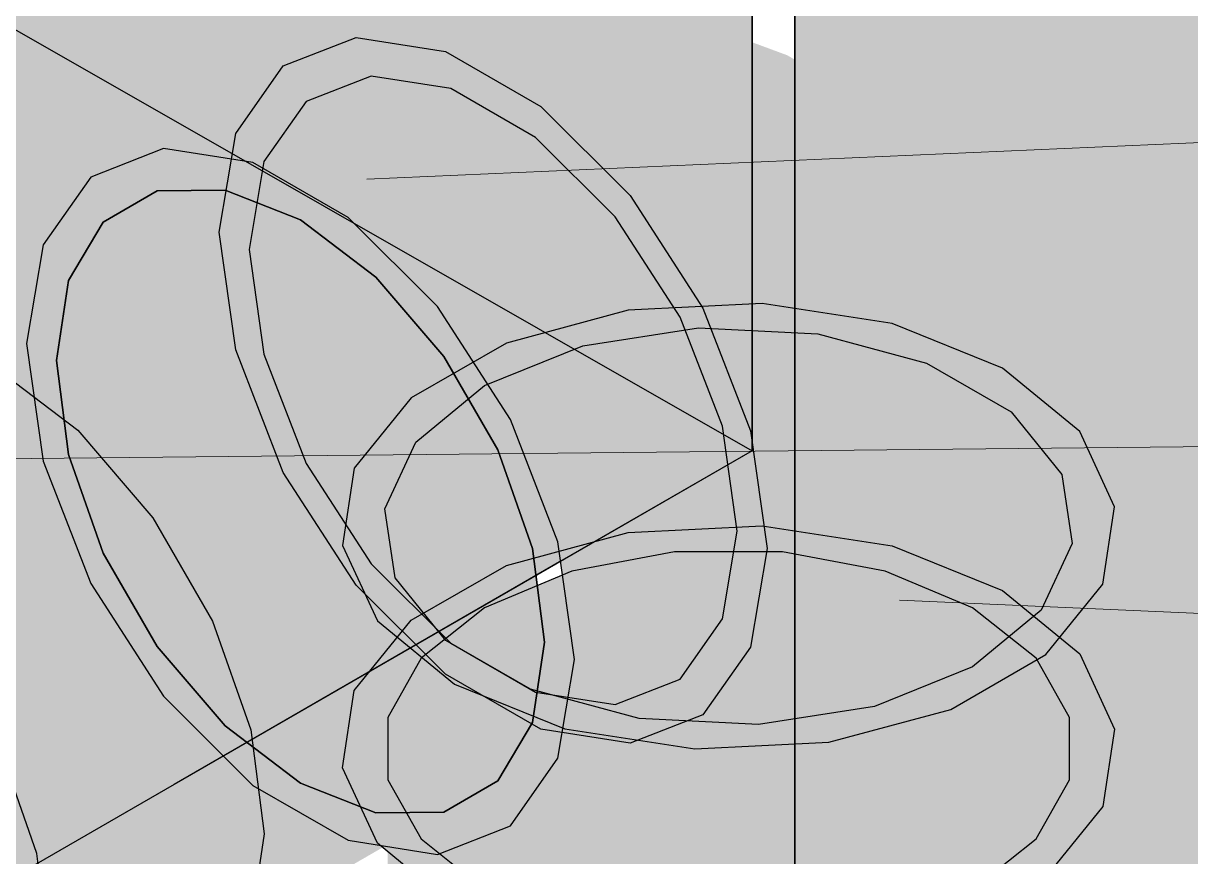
# Model space of a CAD drawing. Header units: metres. Extents: x 0 to 18.2, y -10 to 8.9.
# Drawn here: x 15.1475 to 15.3837, y 1.1244 to 1.293 of the extents above; entities that cross this region are included whole.
import ezdxf

# ---------------------------------------------------------------- set-up
doc = ezdxf.new("R2010")
doc.units = ezdxf.units.M
doc.header["$LTSCALE"] = 0.25
doc.layers.add('ISO-ARISTAS', color=8, linetype='CONTINUOUS')
doc.layers.add('ISO-CONCRETO-SUP', color=254, linetype='CONTINUOUS', true_color=0xe8e8e8)
doc.layers.add('LLAMADAS', color=30, linetype='CONTINUOUS', lineweight=18)

msp = doc.modelspace()

# ---------------------------------------------------------------- linework, layer by layer
at = {"layer": 'ISO-ARISTAS', "color": 250}
for p, q in [((15.30359, 1.25019), (15.30359, 1.51278)), ((15.30359, 1.51278), (15.30359, 1.25019)), ((15.29493, 1.4065), (15.29493, 1.2065)), ((15.30359, 1.28941), (15.30359, 1.38348)), ((15.30359, 1.28941), (15.30359, 1.38348)), ((15.30359, 1.38348), (15.30359, 1.28941)), ((15.30359, 1.38348), (15.30359, 1.28941)), ((15.29493, 1.2565), (15.29493, 1.3065)), ((15.12172, 1.3055), (15.16503, 1.28075)), ((15.12172, 1.3055), (15.16503, 1.28075)), ((15.20008, 1.2844), (15.21482, 1.29018)), ((15.21482, 1.29018), (15.23291, 1.28733)), ((15.23291, 1.28733), (15.25216, 1.27622)), ((15.30359, 1.19534), (15.30359, 1.28941)), ((15.30359, 1.19534), (15.30359, 1.28941)), ((15.30359, 1.28941), (15.30359, 1.19534)), ((15.30359, 1.28941), (15.30359, 1.19534)), ((15.19045, 1.27071), (15.20008, 1.2844)), ((15.16503, 1.28075), (15.20833, 1.256)), ((15.16503, 1.28075), (15.20833, 1.256)), ((15.21785, 1.28236), (15.20472, 1.27722)), ((15.23396, 1.27983), (15.21785, 1.28236)), ((15.25111, 1.26994), (15.23396, 1.27983)), ((15.20472, 1.27722), (15.19615, 1.26503)), ((15.25216, 1.27622), (15.27025, 1.25818)), ((15.18711, 1.25075), (15.19045, 1.27071)), ((15.26722, 1.25386), (15.25111, 1.26994)), ((15.17585, 1.26768), (15.16111, 1.2619)), ((15.19394, 1.26483), (15.17585, 1.26768)), ((15.19615, 1.26503), (15.19317, 1.24725)), ((15.21319, 1.25372), (15.19394, 1.26483)), ((15.16111, 1.2619), (15.15148, 1.24821)), ((15.17455, 1.25912), (15.16363, 1.25281)), ((15.16363, 1.25281), (15.17455, 1.25912)), ((15.18831, 1.25927), (15.17455, 1.25912)), ((15.17455, 1.25912), (15.18831, 1.25927)), ((15.20356, 1.25325), (15.18831, 1.25927)), ((15.18831, 1.25927), (15.20356, 1.25325)), ((15.27025, 1.25818), (15.28499, 1.23537)), ((15.29493, 1.2065), (15.29493, 1.2565)), ((15.20833, 1.256), (15.25163, 1.23125)), ((15.20833, 1.256), (15.25163, 1.23125)), ((15.16363, 1.25281), (15.15662, 1.24097)), ((15.15662, 1.24097), (15.16363, 1.25281)), ((15.21882, 1.24165), (15.20356, 1.25325)), ((15.20356, 1.25325), (15.21882, 1.24165)), ((15.23128, 1.23568), (15.21319, 1.25372)), ((15.28035, 1.23356), (15.26722, 1.25386)), ((15.19045, 1.22693), (15.18711, 1.25075)), ((15.30359, 0.98759), (15.30359, 1.25019)), ((15.30359, 1.25019), (15.30359, 0.98759)), ((15.15148, 1.24821), (15.14814, 1.22825)), ((15.19317, 1.24725), (15.19615, 1.22604)), ((15.15662, 1.24097), (15.1542, 1.22475)), ((15.1542, 1.22475), (15.15662, 1.24097)), ((15.23258, 1.22561), (15.21882, 1.24165)), ((15.21882, 1.24165), (15.23258, 1.22561)), ((15.24602, 1.21287), (15.23128, 1.23568)), ((15.297, 1.23633), (15.26988, 1.23496)), ((15.28499, 1.23537), (15.29462, 1.21057)), ((15.32329, 1.23226), (15.297, 1.23633)), ((15.26988, 1.23496), (15.24521, 1.22832)), ((15.28892, 1.21146), (15.28035, 1.23356)), ((15.25163, 1.23125), (15.29493, 1.2065)), ((15.25163, 1.23125), (15.29493, 1.2065)), ((15.26066, 1.22778), (15.28408, 1.2314)), ((15.28408, 1.2314), (15.30823, 1.23018)), ((15.34559, 1.22325), (15.32329, 1.23226)), ((15.14814, 1.22825), (15.15148, 1.20443)), ((15.24521, 1.22832), (15.22596, 1.21721)), ((15.30823, 1.23018), (15.33021, 1.22427)), ((15.20008, 1.20213), (15.19045, 1.22693)), ((15.19615, 1.22604), (15.20472, 1.20394)), ((15.2408, 1.21975), (15.26066, 1.22778)), ((15.14164, 1.2235), (15.1585, 1.21068)), ((15.1542, 1.22475), (15.15662, 1.20574)), ((15.15662, 1.20574), (15.1542, 1.22475)), ((15.2435, 1.2067), (15.23258, 1.22561)), ((15.23258, 1.22561), (15.2435, 1.2067)), ((15.33021, 1.22427), (15.34735, 1.21437)), ((15.36121, 1.21038), (15.34559, 1.22325)), ((15.2269, 1.20828), (15.2408, 1.21975)), ((15.22596, 1.21721), (15.21445, 1.20296)), ((15.34735, 1.21437), (15.3576, 1.20168)), ((15.25565, 1.18807), (15.24602, 1.21287)), ((15.1585, 1.21068), (15.17371, 1.19295)), ((15.2919, 1.19025), (15.28892, 1.21146)), ((15.29462, 1.21057), (15.29796, 1.18675)), ((15.36825, 1.19519), (15.36121, 1.21038)), ((15.22062, 1.19476), (15.2269, 1.20828)), ((15.29493, 1.2065), (15.13905, 1.1165)), ((15.15662, 1.20574), (15.16363, 1.1858)), ((15.16363, 1.1858), (15.15662, 1.20574)), ((15.25051, 1.18676), (15.2435, 1.2067)), ((15.2435, 1.2067), (15.25051, 1.18676)), ((15.29493, 1.2065), (15.25596, 1.184)), ((15.15148, 1.20443), (15.16111, 1.17963)), ((15.21482, 1.17932), (15.20008, 1.20213)), ((15.20472, 1.20394), (15.21785, 1.18364)), ((15.21445, 1.20296), (15.21208, 1.18731)), ((15.3576, 1.20168), (15.35971, 1.18774)), ((15.30359, 1.10127), (15.30359, 1.19534)), ((15.30359, 1.10127), (15.30359, 1.19534)), ((15.30359, 1.19534), (15.30359, 1.10127)), ((15.30359, 1.19534), (15.30359, 1.10127)), ((15.36588, 1.17954), (15.36825, 1.19519)), ((15.17371, 1.19295), (15.18578, 1.17205)), ((15.22273, 1.18082), (15.22062, 1.19476)), ((15.26988, 1.18996), (15.297, 1.19133)), ((15.297, 1.19133), (15.32329, 1.18726)), ((15.24521, 1.18332), (15.26988, 1.18996)), ((15.25899, 1.16425), (15.25565, 1.18807)), ((15.28892, 1.17247), (15.2919, 1.19025)), ((15.16363, 1.1858), (15.17455, 1.16689)), ((15.17455, 1.16689), (15.16363, 1.1858)), ((15.21208, 1.18731), (15.21913, 1.17212)), ((15.25293, 1.16775), (15.25051, 1.18676)), ((15.25051, 1.18676), (15.25293, 1.16775)), ((15.27925, 1.18606), (15.25847, 1.18216)), ((15.27925, 1.18606), (15.25847, 1.18216)), ((15.30109, 1.18606), (15.27925, 1.18606)), ((15.30109, 1.18606), (15.27925, 1.18606)), ((15.29796, 1.18675), (15.29462, 1.16679)), ((15.32186, 1.18216), (15.30109, 1.18606)), ((15.32186, 1.18216), (15.30109, 1.18606)), ((15.32329, 1.18726), (15.34559, 1.17825)), ((15.35971, 1.18774), (15.35344, 1.17422)), ((15.25596, 1.184), (15.21699, 1.1615)), ((15.21785, 1.18364), (15.23396, 1.16756)), ((15.22596, 1.17221), (15.24521, 1.18332)), ((15.25847, 1.18216), (15.2408, 1.17475)), ((15.25847, 1.18216), (15.2408, 1.17475)), ((15.33953, 1.17475), (15.32186, 1.18216)), ((15.33953, 1.17475), (15.32186, 1.18216)), ((15.16111, 1.17963), (15.17585, 1.15682)), ((15.23291, 1.16128), (15.21482, 1.17932)), ((15.23298, 1.16813), (15.22273, 1.18082)), ((15.35437, 1.16529), (15.36588, 1.17954)), ((15.34559, 1.17825), (15.36121, 1.16538)), ((15.2408, 1.17475), (15.22796, 1.16455)), ((15.2408, 1.17475), (15.22796, 1.16455)), ((15.35237, 1.16455), (15.33953, 1.17475)), ((15.35237, 1.16455), (15.33953, 1.17475)), ((15.35344, 1.17422), (15.33953, 1.16275)), ((15.18578, 1.17205), (15.19353, 1.15001)), ((15.21445, 1.15796), (15.22596, 1.17221)), ((15.21913, 1.17212), (15.23474, 1.15925)), ((15.28035, 1.16028), (15.28892, 1.17247)), ((15.17455, 1.16689), (15.18831, 1.15085)), ((15.18831, 1.15085), (15.17455, 1.16689)), ((15.25012, 1.15823), (15.23298, 1.16813)), ((15.23396, 1.16756), (15.25111, 1.15767)), ((15.25051, 1.15153), (15.25293, 1.16775)), ((15.25293, 1.16775), (15.25051, 1.15153)), ((15.29462, 1.16679), (15.28499, 1.1531)), ((15.22796, 1.16455), (15.22122, 1.15256)), ((15.22796, 1.16455), (15.22122, 1.15256)), ((15.33513, 1.15418), (15.35437, 1.16529)), ((15.35912, 1.15256), (15.35237, 1.16455)), ((15.35912, 1.15256), (15.35237, 1.16455)), ((15.36121, 1.16538), (15.36825, 1.15019)), ((15.25565, 1.14429), (15.25899, 1.16425)), ((15.33953, 1.16275), (15.31967, 1.15472)), ((15.21699, 1.1615), (15.17802, 1.139)), ((15.25216, 1.15017), (15.23291, 1.16128)), ((15.26722, 1.15514), (15.28035, 1.16028)), ((15.21208, 1.14231), (15.21445, 1.15796)), ((15.23474, 1.15925), (15.25704, 1.15024)), ((15.2721, 1.15232), (15.25012, 1.15823)), ((15.25111, 1.15767), (15.26722, 1.15514)), ((15.17585, 1.15682), (15.19394, 1.13878)), ((15.22122, 1.15256), (15.22122, 1.13994)), ((15.22122, 1.15256), (15.22122, 1.13994)), ((15.28499, 1.1531), (15.27025, 1.14732)), ((15.31967, 1.15472), (15.29625, 1.1511)), ((15.31045, 1.14754), (15.33513, 1.15418)), ((15.35912, 1.13994), (15.35912, 1.15256)), ((15.35912, 1.13994), (15.35912, 1.15256)), ((15.18831, 1.15085), (15.20356, 1.13925)), ((15.20356, 1.13925), (15.18831, 1.15085)), ((15.2435, 1.13969), (15.25051, 1.15153)), ((15.25051, 1.15153), (15.2435, 1.13969)), ((15.27025, 1.14732), (15.25216, 1.15017)), ((15.25704, 1.15024), (15.28333, 1.14617)), ((15.29625, 1.1511), (15.2721, 1.15232)), ((15.36825, 1.15019), (15.36588, 1.13454)), ((15.19353, 1.15001), (15.1962, 1.129)), ((15.15023, 1.12501), (15.14248, 1.14705)), ((15.28333, 1.14617), (15.31045, 1.14754)), ((15.24602, 1.1306), (15.25565, 1.14429)), ((15.21913, 1.12712), (15.21208, 1.14231)), ((15.17802, 1.139), (15.13905, 1.1165)), ((15.19394, 1.13878), (15.21319, 1.12767)), ((15.20356, 1.13925), (15.21882, 1.13323)), ((15.21882, 1.13323), (15.20356, 1.13925)), ((15.22122, 1.13994), (15.22796, 1.12795)), ((15.22122, 1.13994), (15.22796, 1.12795)), ((15.23258, 1.13338), (15.2435, 1.13969)), ((15.2435, 1.13969), (15.23258, 1.13338)), ((15.35237, 1.12795), (15.35912, 1.13994)), ((15.35237, 1.12795), (15.35912, 1.13994)), ((15.36588, 1.13454), (15.35437, 1.12029)), ((15.21882, 1.13323), (15.23258, 1.13338)), ((15.23258, 1.13338), (15.21882, 1.13323)), ((15.1962, 1.129), (15.19353, 1.11107)), ((15.23128, 1.12482), (15.24602, 1.1306)), ((15.21319, 1.12767), (15.23128, 1.12482)), ((15.23474, 1.11425), (15.21913, 1.12712)), ((15.22796, 1.12795), (15.2408, 1.11775)), ((15.22796, 1.12795), (15.2408, 1.11775)), ((15.33953, 1.11775), (15.35237, 1.12795)), ((15.33953, 1.11775), (15.35237, 1.12795)), ((15.1529, 1.104), (15.15023, 1.12501))]:
    msp.add_line(p, q, dxfattribs=at)
at = {"layer": 'ISO-CONCRETO-SUP', "true_color": 0x575d65}
for points in [[(15.5201, 1.37519), (15.30359, 1.25019), (15.5201, 1.63778), (15.30359, 1.51278)], [(15.37576, 1.33108), (15.30359, 1.28941), (15.37576, 1.42514), (15.30359, 1.38348)], [(15.37576, 1.33108), (15.30359, 1.28941), (15.37576, 1.42514), (15.30359, 1.38348)], [(15.5201, 1.11259), (15.30359, 0.98759), (15.5201, 1.37519), (15.30359, 1.25019)], [(15.44793, 1.27867), (15.37576, 1.23701), (15.44793, 1.37274), (15.37576, 1.33108)], [(15.44793, 1.27867), (15.37576, 1.23701), (15.44793, 1.37274), (15.37576, 1.33108)], [(15.37576, 1.23701), (15.30359, 1.19534), (15.37576, 1.33108), (15.30359, 1.28941)], [(15.37576, 1.23701), (15.30359, 1.19534), (15.37576, 1.33108), (15.30359, 1.28941)], [(15.44793, 1.18461), (15.37576, 1.14294), (15.44793, 1.27867), (15.37576, 1.23701)], [(15.44793, 1.18461), (15.37576, 1.14294), (15.44793, 1.27867), (15.37576, 1.23701)], [(15.37576, 1.14294), (15.30359, 1.10127), (15.37576, 1.23701), (15.30359, 1.19534)], [(15.37576, 1.14294), (15.30359, 1.10127), (15.37576, 1.23701), (15.30359, 1.19534)], [(15.44793, 1.09054), (15.37576, 1.04887), (15.44793, 1.18461), (15.37576, 1.14294)], [(15.44793, 1.09054), (15.37576, 1.04887), (15.44793, 1.18461), (15.37576, 1.14294)], [(15.37576, 1.04887), (15.30359, 1.0072), (15.37576, 1.14294), (15.30359, 1.10127)], [(15.37576, 1.04887), (15.30359, 1.0072), (15.37576, 1.14294), (15.30359, 1.10127)]]:
    msp.add_solid(points, dxfattribs=at)
at = {"layer": 'ISO-CONCRETO-SUP', "true_color": 0x616771}
for points in [[(15.30359, 1.25019), (15.39019, 1.20019), (15.30359, 1.51278), (15.39019, 1.46278)], [(15.30359, 1.28941), (15.34689, 1.26441), (15.30359, 1.38348), (15.34689, 1.35848)], [(15.30359, 1.28941), (15.34689, 1.26441), (15.30359, 1.38348), (15.34689, 1.35848)], [(15.34689, 1.26441), (15.39019, 1.23941), (15.34689, 1.35848), (15.39019, 1.33348)], [(15.34689, 1.26441), (15.39019, 1.23941), (15.34689, 1.35848), (15.39019, 1.33348)], [(15.30359, 1.19534), (15.34689, 1.17034), (15.30359, 1.28941), (15.34689, 1.26441)], [(15.30359, 1.19534), (15.34689, 1.17034), (15.30359, 1.28941), (15.34689, 1.26441)], [(15.34689, 1.17034), (15.39019, 1.14534), (15.34689, 1.26441), (15.39019, 1.23941)], [(15.34689, 1.17034), (15.39019, 1.14534), (15.34689, 1.26441), (15.39019, 1.23941)], [(15.30359, 0.98759), (15.39019, 0.93759), (15.30359, 1.25019), (15.39019, 1.20019)], [(15.30359, 1.10127), (15.34689, 1.07627), (15.30359, 1.19534), (15.34689, 1.17034)], [(15.30359, 1.10127), (15.34689, 1.07627), (15.30359, 1.19534), (15.34689, 1.17034)], [(15.34689, 1.07627), (15.39019, 1.05127), (15.34689, 1.17034), (15.39019, 1.14534)], [(15.34689, 1.07627), (15.39019, 1.05127), (15.34689, 1.17034), (15.39019, 1.14534)]]:
    msp.add_solid(points, dxfattribs=at)
at = {"layer": 'ISO-CONCRETO-SUP', "true_color": 0xa4a7ab}
msp.add_solid([(15.29493, 1.2065), (15.13905, 1.1165), (15.29493, 1.4065), (15.13905, 1.3165)], dxfattribs=at)
at = {"layer": 'ISO-CONCRETO-SUP', "true_color": 0xa5aab0}
for points in [[(15.20833, 1.306), (15.25163, 1.28125), (15.20833, 1.356), (15.25163, 1.33125)], [(15.12172, 1.3055), (15.16503, 1.28075), (15.12172, 1.3555), (15.16503, 1.33075)], [(15.16503, 1.28075), (15.20833, 1.256), (15.16503, 1.33075), (15.20833, 1.306)], [(15.25163, 1.28125), (15.29493, 1.2565), (15.25163, 1.33125), (15.29493, 1.3065)], [(15.20833, 1.256), (15.25163, 1.23125), (15.20833, 1.306), (15.25163, 1.28125)], [(15.25163, 1.23125), (15.29493, 1.2065), (15.25163, 1.28125), (15.29493, 1.2565)]]:
    msp.add_solid(points, dxfattribs=at)
at = {"layer": 'ISO-CONCRETO-SUP', "true_color": 0xb7bcc3}
for points in [[(15.12172, 1.3055), (15.16503, 1.28075), (15.08275, 1.283), (15.12605, 1.25825)], [(15.16503, 1.28075), (15.20833, 1.256), (15.12605, 1.25825), (15.16936, 1.2335)], [(15.12605, 1.25825), (15.16936, 1.2335), (15.08708, 1.23575), (15.13038, 1.211)], [(15.20833, 1.256), (15.25163, 1.23125), (15.16936, 1.2335), (15.21266, 1.20875)], [(15.16936, 1.2335), (15.21266, 1.20875), (15.13038, 1.211), (15.17369, 1.18625)], [(15.25163, 1.23125), (15.29493, 1.2065), (15.21266, 1.20875), (15.25596, 1.184)], [(15.13038, 1.211), (15.17369, 1.18625), (15.09141, 1.1885), (15.13471, 1.16375)], [(15.21266, 1.20875), (15.25596, 1.184), (15.17369, 1.18625), (15.21699, 1.1615)], [(15.17369, 1.18625), (15.21699, 1.1615), (15.13471, 1.16375), (15.17802, 1.139)], [(15.13471, 1.16375), (15.17802, 1.139), (15.09574, 1.14125), (15.13905, 1.1165)]]:
    msp.add_solid(points, dxfattribs=at)
at = {"layer": 'ISO-CONCRETO-SUP', "true_color": 0x22396e}
for points in [[(15.23549, 1.29054), (15.2202, 1.2844), (15.25244, 1.29439), (15.23509, 1.28778)], [(15.25244, 1.29439), (15.23509, 1.28778), (15.26807, 1.29377), (15.24881, 1.28723)], [(15.28743, 1.29197), (15.26807, 1.29377), (15.30202, 1.28657), (15.28176, 1.28869)], [(15.31916, 1.27668), (15.30202, 1.28657), (15.33113, 1.26675), (15.31399, 1.27664)], [(15.16111, 1.2619), (15.15148, 1.24821), (15.20008, 1.2844), (15.19045, 1.27071)], [(15.20472, 1.27722), (15.19615, 1.26503), (15.2202, 1.2844), (15.20873, 1.27086)], [(15.35367, 1.21932), (15.35072, 1.23765), (15.35819, 1.20473), (15.35586, 1.22104)], [(15.21445, 1.20296), (15.21208, 1.18731), (15.21445, 1.15796), (15.21208, 1.14231)], [(15.21941, 1.20109), (15.22236, 1.18276), (15.22032, 1.19817), (15.22264, 1.18186)], [(15.36588, 1.17954), (15.36825, 1.19519), (15.36588, 1.13454), (15.36825, 1.15019)], [(15.28035, 1.16028), (15.28892, 1.17247), (15.28345, 1.16172), (15.29492, 1.17525)], [(15.23327, 1.1675), (15.25041, 1.1576), (15.23315, 1.1676), (15.25029, 1.1577)], [(15.24602, 1.1306), (15.25565, 1.14429), (15.28499, 1.1531), (15.29462, 1.16679)], [(15.26817, 1.15558), (15.28345, 1.16172), (15.26908, 1.15579), (15.28643, 1.16239)], [(15.26908, 1.15579), (15.28643, 1.16239), (15.26993, 1.15575), (15.28918, 1.16228)], [(15.25056, 1.15754), (15.26993, 1.15575), (15.25041, 1.1576), (15.27067, 1.15548)]]:
    msp.add_solid(points, dxfattribs=at)
at = {"layer": 'ISO-CONCRETO-SUP', "true_color": 0x2d4b8f}
for points in [[(15.25274, 1.28854), (15.23549, 1.29054), (15.27079, 1.29264), (15.25244, 1.29439)], [(15.2114, 1.25359), (15.20792, 1.23013), (15.21963, 1.25326), (15.21323, 1.22992)], [(15.32476, 1.2196), (15.32444, 1.24357), (15.33454, 1.21598), (15.33647, 1.23912)], [(15.21323, 1.22992), (15.21355, 1.20595), (15.21789, 1.22819), (15.21596, 1.20506)], [(15.31013, 1.19659), (15.31361, 1.22005), (15.31836, 1.19626), (15.32476, 1.2196)], [(15.25092, 1.15758), (15.26817, 1.15558), (15.25073, 1.15754), (15.26908, 1.15579)]]:
    msp.add_solid(points, dxfattribs=at)
at = {"layer": 'ISO-CONCRETO-SUP', "true_color": 0x294583}
for points in [[(15.27079, 1.29264), (15.25244, 1.29439), (15.28743, 1.29197), (15.26807, 1.29377)], [(15.22084, 1.27361), (15.2114, 1.25359), (15.23199, 1.27317), (15.21963, 1.25326)], [(15.33647, 1.23912), (15.33113, 1.26019), (15.34634, 1.23093), (15.34237, 1.25087)], [(15.21596, 1.20506), (15.2213, 1.18398), (15.21794, 1.20342), (15.22191, 1.18347)], [(15.30069, 1.17656), (15.31013, 1.19659), (15.306, 1.17635), (15.31836, 1.19626)], [(15.25073, 1.15754), (15.26908, 1.15579), (15.25056, 1.15754), (15.26993, 1.15575)]]:
    msp.add_solid(points, dxfattribs=at)
at = {"layer": 'ISO-CONCRETO-SUP', "true_color": 0x233b71}
for points in [[(15.26807, 1.29377), (15.24881, 1.28723), (15.28176, 1.28869), (15.26084, 1.28278)], [(15.26993, 1.15575), (15.28918, 1.16228), (15.27067, 1.15548), (15.29159, 1.16139)]]:
    msp.add_solid(points, dxfattribs=at)
at = {"layer": 'ISO-CONCRETO-SUP', "true_color": 0x31519b}
for points in [[(15.26988, 1.27864), (15.25274, 1.28854), (15.28794, 1.28274), (15.27079, 1.29264)], [(15.23377, 1.16748), (15.25092, 1.15758), (15.23359, 1.16743), (15.25073, 1.15754)]]:
    msp.add_solid(points, dxfattribs=at)
at = {"layer": 'ISO-CONCRETO-SUP', "true_color": 0x2d4b8e}
for points in [[(15.28794, 1.28274), (15.27079, 1.29264), (15.30458, 1.28208), (15.28743, 1.29197)], [(15.32288, 1.26257), (15.30135, 1.26615), (15.32836, 1.24488), (15.3065, 1.24954)], [(15.32444, 1.24357), (15.31743, 1.26527), (15.33647, 1.23912), (15.33113, 1.26019)], [(15.21355, 1.20595), (15.22057, 1.18425), (15.21596, 1.20506), (15.2213, 1.18398)], [(15.23359, 1.16743), (15.25073, 1.15754), (15.23342, 1.16744), (15.25056, 1.15754)], [(15.2502, 1.15784), (15.27173, 1.15426), (15.25014, 1.15802), (15.272, 1.15336)]]:
    msp.add_solid(points, dxfattribs=at)
at = {"layer": 'ISO-CONCRETO-SUP', "true_color": 0x284481}
for points in [[(15.30458, 1.28208), (15.28743, 1.29197), (15.31916, 1.27668), (15.30202, 1.28657)], [(15.31399, 1.27664), (15.293, 1.27937), (15.32288, 1.26257), (15.30135, 1.26615)], [(15.20873, 1.27086), (15.20246, 1.25156), (15.22084, 1.27361), (15.2114, 1.25359)], [(15.34256, 1.20933), (15.34634, 1.23093), (15.34853, 1.19989), (15.35367, 1.21932)], [(15.22171, 1.22502), (15.21794, 1.20342), (15.22456, 1.22052), (15.21941, 1.20109)], [(15.29492, 1.17525), (15.30119, 1.19456), (15.30069, 1.17656), (15.31013, 1.19659)], [(15.23342, 1.16744), (15.25056, 1.15754), (15.23327, 1.1675), (15.25041, 1.1576)], [(15.25029, 1.1577), (15.27128, 1.15497), (15.2502, 1.15784), (15.27173, 1.15426)]]:
    msp.add_solid(points, dxfattribs=at)
at = {"layer": 'ISO-CONCRETO-SUP', "true_color": 0x2b488a}
for points in [[(15.17585, 1.26768), (15.16111, 1.2619), (15.21482, 1.29018), (15.20008, 1.2844)], [(15.22685, 1.25059), (15.21789, 1.22819), (15.23278, 1.24567), (15.22171, 1.22502)], [(15.24521, 1.22832), (15.22596, 1.21721), (15.24521, 1.18332), (15.22596, 1.17221)], [(15.32558, 1.19359), (15.33454, 1.21598), (15.3315, 1.18867), (15.34256, 1.20933)], [(15.33513, 1.15418), (15.35437, 1.16529), (15.33513, 1.10918), (15.35437, 1.12029)], [(15.23128, 1.12482), (15.24602, 1.1306), (15.27025, 1.14732), (15.28499, 1.1531)]]:
    msp.add_solid(points, dxfattribs=at)
at = {"layer": 'ISO-CONCRETO-SUP', "true_color": 0x31529d}
for points in [[(15.19394, 1.26483), (15.17585, 1.26768), (15.23291, 1.28733), (15.21482, 1.29018)], [(15.3065, 1.24954), (15.28256, 1.2484), (15.30823, 1.23018), (15.28408, 1.2314)], [(15.30151, 1.2173), (15.29583, 1.24073), (15.31361, 1.22005), (15.31072, 1.24412)], [(15.20215, 1.22882), (15.20782, 1.20538), (15.20792, 1.23013), (15.21081, 1.20606)], [(15.272, 1.15336), (15.29595, 1.1545), (15.2721, 1.15232), (15.29625, 1.1511)], [(15.21319, 1.12767), (15.23128, 1.12482), (15.25216, 1.15017), (15.27025, 1.14732)]]:
    msp.add_solid(points, dxfattribs=at)
at = {"layer": 'ISO-CONCRETO-SUP', "true_color": 0x2a4787}
for points in [[(15.21785, 1.28236), (15.20472, 1.27722), (15.23549, 1.29054), (15.2202, 1.2844)], [(15.293, 1.27937), (15.27071, 1.27459), (15.30135, 1.26615), (15.27804, 1.26298)], [(15.23278, 1.24567), (15.22171, 1.22502), (15.23718, 1.2387), (15.22456, 1.22052)], [(15.3315, 1.18867), (15.34256, 1.20933), (15.3359, 1.1817), (15.34853, 1.19989)], [(15.26722, 1.15514), (15.28035, 1.16028), (15.26817, 1.15558), (15.28345, 1.16172)], [(15.27128, 1.15497), (15.29357, 1.15975), (15.27173, 1.15426), (15.29504, 1.15743)]]:
    msp.add_solid(points, dxfattribs=at)
at = {"layer": 'ISO-CONCRETO-SUP', "true_color": 0x305099}
for points in [[(15.23396, 1.27983), (15.21785, 1.28236), (15.25274, 1.28854), (15.23549, 1.29054)], [(15.31072, 1.24412), (15.3018, 1.26589), (15.32444, 1.24357), (15.31743, 1.26527)], [(15.28256, 1.2484), (15.25942, 1.2416), (15.28408, 1.2314), (15.26066, 1.22778)], [(15.21081, 1.20606), (15.21972, 1.18429), (15.21355, 1.20595), (15.22057, 1.18425)], [(15.29595, 1.1545), (15.31908, 1.16131), (15.29625, 1.1511), (15.31967, 1.15472)], [(15.25111, 1.15767), (15.26722, 1.15514), (15.25092, 1.15758), (15.26817, 1.15558)]]:
    msp.add_solid(points, dxfattribs=at)
at = {"layer": 'ISO-CONCRETO-SUP', "true_color": 0x3559aa}
for points in [[(15.21319, 1.25372), (15.19394, 1.26483), (15.25216, 1.27622), (15.23291, 1.28733)], [(15.19394, 1.13878), (15.21319, 1.12767), (15.23291, 1.16128), (15.25216, 1.15017)]]:
    msp.add_solid(points, dxfattribs=at)
at = {"layer": 'ISO-CONCRETO-SUP', "true_color": 0x233a6f}
for points in [[(15.2202, 1.2844), (15.20873, 1.27086), (15.23509, 1.28778), (15.22084, 1.27361)], [(15.28345, 1.16172), (15.29492, 1.17525), (15.28643, 1.16239), (15.30069, 1.17656)]]:
    msp.add_solid(points, dxfattribs=at)
at = {"layer": 'ISO-CONCRETO-SUP', "true_color": 0x253e75}
for points in [[(15.23509, 1.28778), (15.22084, 1.27361), (15.24881, 1.28723), (15.23199, 1.27317)], [(15.28643, 1.16239), (15.30069, 1.17656), (15.28918, 1.16228), (15.306, 1.17635)]]:
    msp.add_solid(points, dxfattribs=at)
at = {"layer": 'ISO-CONCRETO-SUP', "true_color": 0x27417c}
for points in [[(15.24881, 1.28723), (15.23199, 1.27317), (15.26084, 1.28278), (15.24177, 1.26955)], [(15.28176, 1.28869), (15.26084, 1.28278), (15.293, 1.27937), (15.27071, 1.27459)], [(15.28918, 1.16228), (15.306, 1.17635), (15.29159, 1.16139), (15.31066, 1.17463)], [(15.27067, 1.15548), (15.29159, 1.16139), (15.27128, 1.15497), (15.29357, 1.15975)]]:
    msp.add_solid(points, dxfattribs=at)
at = {"layer": 'ISO-CONCRETO-SUP', "true_color": 0x3457a6}
for points in [[(15.25111, 1.26994), (15.23396, 1.27983), (15.26988, 1.27864), (15.25274, 1.28854)], [(15.23396, 1.16756), (15.25111, 1.15767), (15.23377, 1.16748), (15.25092, 1.15758)]]:
    msp.add_solid(points, dxfattribs=at)
at = {"layer": 'ISO-CONCRETO-SUP', "true_color": 0x243c73}
for points in [[(15.30202, 1.28657), (15.28176, 1.28869), (15.31399, 1.27664), (15.293, 1.27937)], [(15.22631, 1.21487), (15.22032, 1.19817), (15.2269, 1.20828), (15.22062, 1.19476)], [(15.3522, 1.18803), (15.35819, 1.20473), (15.35344, 1.17422), (15.35971, 1.18774)], [(15.25041, 1.1576), (15.27067, 1.15548), (15.25029, 1.1577), (15.27128, 1.15497)]]:
    msp.add_solid(points, dxfattribs=at)
at = {"layer": 'ISO-CONCRETO-SUP', "true_color": 0x294584}
for points in [[(15.26084, 1.28278), (15.24177, 1.26955), (15.27071, 1.27459), (15.24979, 1.26289)], [(15.29159, 1.16139), (15.31066, 1.17463), (15.29357, 1.15975), (15.31449, 1.17145)]]:
    msp.add_solid(points, dxfattribs=at)
at = {"layer": 'ISO-CONCRETO-SUP', "true_color": 0x3355a2}
for points in [[(15.28485, 1.26204), (15.26988, 1.27864), (15.3018, 1.26589), (15.28794, 1.28274)], [(15.29583, 1.24073), (15.28485, 1.26204), (15.31072, 1.24412), (15.3018, 1.26589)], [(15.28892, 1.21146), (15.28035, 1.23356), (15.30151, 1.2173), (15.29583, 1.24073)], [(15.32329, 1.23226), (15.297, 1.23633), (15.32329, 1.18726), (15.297, 1.19133)], [(15.19615, 1.22604), (15.20472, 1.20394), (15.20215, 1.22882), (15.20782, 1.20538)], [(15.20782, 1.20538), (15.21881, 1.18408), (15.21081, 1.20606), (15.21972, 1.18429)], [(15.21881, 1.18408), (15.23377, 1.16748), (15.21972, 1.18429), (15.23359, 1.16743)], [(15.25704, 1.15024), (15.28333, 1.14617), (15.25704, 1.10524), (15.28333, 1.10117)]]:
    msp.add_solid(points, dxfattribs=at)
at = {"layer": 'ISO-CONCRETO-SUP', "true_color": 0x2f4f96}
for points in [[(15.3018, 1.26589), (15.28794, 1.28274), (15.31743, 1.26527), (15.30458, 1.28208)], [(15.31361, 1.22005), (15.31072, 1.24412), (15.32476, 1.2196), (15.32444, 1.24357)], [(15.20792, 1.23013), (15.21081, 1.20606), (15.21323, 1.22992), (15.21355, 1.20595)], [(15.21972, 1.18429), (15.23359, 1.16743), (15.22057, 1.18425), (15.23342, 1.16744)]]:
    msp.add_solid(points, dxfattribs=at)
at = {"layer": 'ISO-CONCRETO-SUP', "true_color": 0x2b4889}
for points in [[(15.31743, 1.26527), (15.30458, 1.28208), (15.33113, 1.26019), (15.31916, 1.27668)], [(15.22057, 1.18425), (15.23342, 1.16744), (15.2213, 1.18398), (15.23327, 1.1675)]]:
    msp.add_solid(points, dxfattribs=at)
at = {"layer": 'ISO-CONCRETO-SUP', "true_color": 0x365aac}
for points in [[(15.26722, 1.25386), (15.25111, 1.26994), (15.28485, 1.26204), (15.26988, 1.27864)], [(15.21785, 1.18364), (15.23396, 1.16756), (15.21881, 1.18408), (15.23377, 1.16748)]]:
    msp.add_solid(points, dxfattribs=at)
at = {"layer": 'ISO-CONCRETO-SUP', "true_color": 0x375cb0}
for points in [[(15.23128, 1.23568), (15.21319, 1.25372), (15.27025, 1.25818), (15.25216, 1.27622)], [(15.17585, 1.15682), (15.19394, 1.13878), (15.21482, 1.17932), (15.23291, 1.16128)]]:
    msp.add_solid(points, dxfattribs=at)
at = {"layer": 'ISO-CONCRETO-SUP', "true_color": 0x253f78}
for points in [[(15.33113, 1.26675), (15.31399, 1.27664), (15.34003, 1.25267), (15.32288, 1.26257)], [(15.34634, 1.23093), (15.34237, 1.25087), (15.35367, 1.21932), (15.35072, 1.23765)], [(15.21794, 1.20342), (15.22191, 1.18347), (15.21941, 1.20109), (15.22236, 1.18276)], [(15.23315, 1.1676), (15.25029, 1.1577), (15.23306, 1.16774), (15.2502, 1.15784)]]:
    msp.add_solid(points, dxfattribs=at)
at = {"layer": 'ISO-CONCRETO-SUP', "true_color": 0x27417b}
for points in [[(15.33113, 1.26019), (15.31916, 1.27668), (15.34237, 1.25087), (15.33113, 1.26675)], [(15.35072, 1.23765), (15.34003, 1.25267), (15.35586, 1.22104), (15.3455, 1.23498)], [(15.2213, 1.18398), (15.23327, 1.1675), (15.22191, 1.18347), (15.23315, 1.1676)], [(15.22236, 1.18276), (15.23306, 1.16774), (15.22264, 1.18186), (15.233, 1.16792)]]:
    msp.add_solid(points, dxfattribs=at)
at = {"layer": 'ISO-CONCRETO-SUP', "true_color": 0x2a4686}
for points in [[(15.23199, 1.27317), (15.21963, 1.25326), (15.24177, 1.26955), (15.22685, 1.25059)], [(15.34003, 1.25267), (15.32288, 1.26257), (15.3455, 1.23498), (15.32836, 1.24488)], [(15.36825, 1.19519), (15.36121, 1.21038), (15.36825, 1.15019), (15.36121, 1.16538)], [(15.306, 1.17635), (15.31836, 1.19626), (15.31066, 1.17463), (15.32558, 1.19359)], [(15.21208, 1.18731), (15.21913, 1.17212), (15.21208, 1.14231), (15.21913, 1.12712)], [(15.23306, 1.16774), (15.2502, 1.15784), (15.233, 1.16792), (15.25014, 1.15802)]]:
    msp.add_solid(points, dxfattribs=at)
at = {"layer": 'ISO-CONCRETO-SUP', "true_color": 0x2c498b}
for points in [[(15.27071, 1.27459), (15.24979, 1.26289), (15.27804, 1.26298), (15.25575, 1.25345)], [(15.24979, 1.26289), (15.23278, 1.24567), (15.25575, 1.25345), (15.23718, 1.2387)], [(15.31449, 1.17145), (15.3315, 1.18867), (15.31733, 1.16696), (15.3359, 1.1817)], [(15.29357, 1.15975), (15.31449, 1.17145), (15.29504, 1.15743), (15.31733, 1.16696)]]:
    msp.add_solid(points, dxfattribs=at)
at = {"layer": 'ISO-CONCRETO-SUP', "true_color": 0x28427f}
for points in [[(15.15148, 1.24821), (15.14814, 1.22825), (15.19045, 1.27071), (15.18711, 1.25075)], [(15.25565, 1.14429), (15.25899, 1.16425), (15.29462, 1.16679), (15.29796, 1.18675)]]:
    msp.add_solid(points, dxfattribs=at)
at = {"layer": 'ISO-CONCRETO-SUP', "true_color": 0x28437f}
for points in [[(15.19615, 1.26503), (15.19317, 1.24725), (15.20873, 1.27086), (15.20246, 1.25156)], [(15.28892, 1.17247), (15.2919, 1.19025), (15.29492, 1.17525), (15.30119, 1.19456)]]:
    msp.add_solid(points, dxfattribs=at)
at = {"layer": 'ISO-CONCRETO-SUP', "true_color": 0x2b4888}
for points in [[(15.24177, 1.26955), (15.22685, 1.25059), (15.24979, 1.26289), (15.23278, 1.24567)], [(15.31066, 1.17463), (15.32558, 1.19359), (15.31449, 1.17145), (15.3315, 1.18867)]]:
    msp.add_solid(points, dxfattribs=at)
at = {"layer": 'ISO-CONCRETO-SUP', "true_color": 0x2e4d92}
for points in [[(15.30135, 1.26615), (15.27804, 1.26298), (15.3065, 1.24954), (15.28256, 1.2484)], [(15.27804, 1.26298), (15.25575, 1.25345), (15.28256, 1.2484), (15.25942, 1.2416)], [(15.29504, 1.15743), (15.31733, 1.16696), (15.29595, 1.1545), (15.31908, 1.16131)], [(15.27173, 1.15426), (15.29504, 1.15743), (15.272, 1.15336), (15.29595, 1.1545)]]:
    msp.add_solid(points, dxfattribs=at)
at = {"layer": 'ISO-CONCRETO-SUP', "true_color": 0x223a6e}
for points in [[(15.34237, 1.25087), (15.33113, 1.26675), (15.35072, 1.23765), (15.34003, 1.25267)], [(15.22191, 1.18347), (15.23315, 1.1676), (15.22236, 1.18276), (15.23306, 1.16774)]]:
    msp.add_solid(points, dxfattribs=at)
at = {"layer": 'ISO-CONCRETO-SUP', "true_color": 0x365aab}
for points in [[(15.28035, 1.23356), (15.26722, 1.25386), (15.29583, 1.24073), (15.28485, 1.26204)], [(15.20472, 1.20394), (15.21785, 1.18364), (15.20782, 1.20538), (15.21881, 1.18408)]]:
    msp.add_solid(points, dxfattribs=at)
at = {"layer": 'ISO-CONCRETO-SUP', "true_color": 0x7e96ac}
msp.add_solid([(15.09466, 1.21299), (15.08374, 1.20669), (15.17455, 1.25912), (15.16363, 1.25281)], dxfattribs=at)
at = {"layer": 'ISO-CONCRETO-SUP', "true_color": 0x8faac4}
for points in [[(15.10842, 1.21314), (15.09466, 1.21299), (15.18831, 1.25927), (15.17455, 1.25912)], [(15.13893, 1.08711), (15.15269, 1.08726), (15.21882, 1.13323), (15.23258, 1.13338)]]:
    msp.add_solid(points, dxfattribs=at)
at = {"layer": 'ISO-CONCRETO-SUP', "true_color": 0x9cbad6}
for points in [[(15.12367, 1.20713), (15.10842, 1.21314), (15.20356, 1.25325), (15.18831, 1.25927)], [(15.12367, 1.09313), (15.13893, 1.08711), (15.20356, 1.13925), (15.21882, 1.13323)]]:
    msp.add_solid(points, dxfattribs=at)
at = {"layer": 'ISO-CONCRETO-SUP', "true_color": 0x91adc7}
for points in [[(15.20356, 1.19625), (15.17455, 1.25912), (15.16363, 1.25281)], [(15.20356, 1.19625), (15.18831, 1.25927), (15.17455, 1.25912)], [(15.20356, 1.19625), (15.20356, 1.25325), (15.18831, 1.25927)], [(15.20356, 1.19625), (15.16363, 1.25281), (15.15662, 1.24097)], [(15.20356, 1.19625), (15.21882, 1.24165), (15.20356, 1.25325)], [(15.20356, 1.19625), (15.15662, 1.24097), (15.1542, 1.22475)], [(15.20356, 1.19625), (15.23258, 1.22561), (15.21882, 1.24165)], [(15.20356, 1.19625), (15.1542, 1.22475), (15.15662, 1.20574)], [(15.20356, 1.19625), (15.2435, 1.2067), (15.23258, 1.22561)], [(15.20356, 1.19625), (15.15662, 1.20574), (15.16363, 1.1858)], [(15.20356, 1.19625), (15.25051, 1.18676), (15.2435, 1.2067)], [(15.20356, 1.19625), (15.16363, 1.1858), (15.17455, 1.16689)], [(15.20356, 1.19625), (15.17455, 1.16689), (15.18831, 1.15085)], [(15.20356, 1.19625), (15.18831, 1.15085), (15.20356, 1.13925)], [(15.20356, 1.19625), (15.20356, 1.13925), (15.21882, 1.13323)], [(15.20356, 1.19625), (15.21882, 1.13323), (15.23258, 1.13338)], [(15.20356, 1.19625), (15.23258, 1.13338), (15.2435, 1.13969)], [(15.20356, 1.19625), (15.2435, 1.13969), (15.25051, 1.15153)], [(15.20356, 1.19625), (15.25051, 1.15153), (15.25293, 1.16775)], [(15.20356, 1.19625), (15.25293, 1.16775), (15.25051, 1.18676)]]:
    msp.add_solid(points, dxfattribs=at)
at = {"layer": 'ISO-CONCRETO-SUP', "true_color": 0x375bae}
for points in [[(15.24602, 1.21287), (15.23128, 1.23568), (15.28499, 1.23537), (15.27025, 1.25818)], [(15.16111, 1.17963), (15.17585, 1.15682), (15.20008, 1.20213), (15.21482, 1.17932)]]:
    msp.add_solid(points, dxfattribs=at)
at = {"layer": 'ISO-CONCRETO-SUP', "true_color": 0x687c8e}
for points in [[(15.08374, 1.20669), (15.07673, 1.19484), (15.16363, 1.25281), (15.15662, 1.24097)], [(15.16361, 1.09356), (15.17062, 1.10541), (15.2435, 1.13969), (15.25051, 1.15153)], [(15.15269, 1.08726), (15.16361, 1.09356), (15.23258, 1.13338), (15.2435, 1.13969)]]:
    msp.add_solid(points, dxfattribs=at)
at = {"layer": 'ISO-CONCRETO-SUP', "true_color": 0xa5c4e1}
for points in [[(15.13893, 1.19553), (15.12367, 1.20713), (15.21882, 1.24165), (15.20356, 1.25325)], [(15.10842, 1.10472), (15.12367, 1.09313), (15.18831, 1.15085), (15.20356, 1.13925)]]:
    msp.add_solid(points, dxfattribs=at)
at = {"layer": 'ISO-CONCRETO-SUP', "true_color": 0x2d4c91}
for points in [[(15.20246, 1.25156), (15.20215, 1.22882), (15.2114, 1.25359), (15.20792, 1.23013)], [(15.30119, 1.19456), (15.30151, 1.2173), (15.31013, 1.19659), (15.31361, 1.22005)]]:
    msp.add_solid(points, dxfattribs=at)
at = {"layer": 'ISO-CONCRETO-SUP', "true_color": 0x2c4a8c}
for points in [[(15.21963, 1.25326), (15.21323, 1.22992), (15.22685, 1.25059), (15.21789, 1.22819)], [(15.31836, 1.19626), (15.32476, 1.2196), (15.32558, 1.19359), (15.33454, 1.21598)]]:
    msp.add_solid(points, dxfattribs=at)
at = {"layer": 'ISO-CONCRETO-SUP', "true_color": 0x2c4a8d}
for points in [[(15.25575, 1.25345), (15.23718, 1.2387), (15.25942, 1.2416), (15.23989, 1.22995)], [(15.31733, 1.16696), (15.3359, 1.1817), (15.31908, 1.16131), (15.33861, 1.17295)]]:
    msp.add_solid(points, dxfattribs=at)
at = {"layer": 'ISO-CONCRETO-SUP', "true_color": 0x2e4d94}
for points in [[(15.14814, 1.22825), (15.15148, 1.20443), (15.18711, 1.25075), (15.19045, 1.22693)], [(15.25899, 1.16425), (15.25565, 1.18807), (15.29796, 1.18675), (15.29462, 1.21057)]]:
    msp.add_solid(points, dxfattribs=at)
at = {"layer": 'ISO-CONCRETO-SUP', "true_color": 0x2e4d93}
for points in [[(15.19317, 1.24725), (15.19615, 1.22604), (15.20246, 1.25156), (15.20215, 1.22882)], [(15.3455, 1.23498), (15.32836, 1.24488), (15.34735, 1.21437), (15.33021, 1.22427)], [(15.2919, 1.19025), (15.28892, 1.21146), (15.30119, 1.19456), (15.30151, 1.2173)], [(15.233, 1.16792), (15.25014, 1.15802), (15.23298, 1.16813), (15.25012, 1.15823)]]:
    msp.add_solid(points, dxfattribs=at)
at = {"layer": 'ISO-CONCRETO-SUP', "true_color": 0x30519b}
for points in [[(15.32836, 1.24488), (15.3065, 1.24954), (15.33021, 1.22427), (15.30823, 1.23018)], [(15.25014, 1.15802), (15.272, 1.15336), (15.25012, 1.15823), (15.2721, 1.15232)]]:
    msp.add_solid(points, dxfattribs=at)
at = {"layer": 'ISO-CONCRETO-SUP', "true_color": 0x7990a6}
for points in [[(15.07673, 1.19484), (15.07431, 1.17863), (15.15662, 1.24097), (15.1542, 1.22475)], [(15.17062, 1.10541), (15.17304, 1.12163), (15.25051, 1.15153), (15.25293, 1.16775)]]:
    msp.add_solid(points, dxfattribs=at)
at = {"layer": 'ISO-CONCRETO-SUP', "true_color": 0xa7c7e4}
for points in [[(15.15269, 1.17949), (15.13893, 1.19553), (15.23258, 1.22561), (15.21882, 1.24165)], [(15.0728, 1.13336), (15.05904, 1.1494), (15.15269, 1.17949), (15.13893, 1.19553)], [(15.09466, 1.12076), (15.10842, 1.10472), (15.17455, 1.16689), (15.18831, 1.15085)]]:
    msp.add_solid(points, dxfattribs=at)
at = {"layer": 'ISO-CONCRETO-SUP', "true_color": 0x2d4b90}
for points in [[(15.25942, 1.2416), (15.23989, 1.22995), (15.26066, 1.22778), (15.2408, 1.21975)], [(15.31908, 1.16131), (15.33861, 1.17295), (15.31967, 1.15472), (15.33953, 1.16275)]]:
    msp.add_solid(points, dxfattribs=at)
at = {"layer": 'ISO-CONCRETO-SUP', "true_color": 0x2a4685}
for points in [[(15.23718, 1.2387), (15.22456, 1.22052), (15.23989, 1.22995), (15.22631, 1.21487)], [(15.3359, 1.1817), (15.34853, 1.19989), (15.33861, 1.17295), (15.3522, 1.18803)]]:
    msp.add_solid(points, dxfattribs=at)
at = {"layer": 'ISO-CONCRETO-SUP', "true_color": 0x2b4788}
for points in [[(15.33454, 1.21598), (15.33647, 1.23912), (15.34256, 1.20933), (15.34634, 1.23093)], [(15.21789, 1.22819), (15.21596, 1.20506), (15.22171, 1.22502), (15.21794, 1.20342)]]:
    msp.add_solid(points, dxfattribs=at)
at = {"layer": 'ISO-CONCRETO-SUP', "true_color": 0x3356a4}
for points in [[(15.25565, 1.18807), (15.24602, 1.21287), (15.29462, 1.21057), (15.28499, 1.23537)], [(15.15148, 1.20443), (15.16111, 1.17963), (15.19045, 1.22693), (15.20008, 1.20213)]]:
    msp.add_solid(points, dxfattribs=at)
at = {"layer": 'ISO-CONCRETO-SUP', "true_color": 0x32549f}
for points in [[(15.297, 1.23633), (15.26988, 1.23496), (15.297, 1.19133), (15.26988, 1.18996)], [(15.28333, 1.14617), (15.31045, 1.14754), (15.28333, 1.10117), (15.31045, 1.10254)]]:
    msp.add_solid(points, dxfattribs=at)
at = {"layer": 'ISO-CONCRETO-SUP', "true_color": 0x2f4f97}
for points in [[(15.26988, 1.23496), (15.24521, 1.22832), (15.26988, 1.18996), (15.24521, 1.18332)], [(15.31045, 1.14754), (15.33513, 1.15418), (15.31045, 1.10254), (15.33513, 1.10918)]]:
    msp.add_solid(points, dxfattribs=at)
at = {"layer": 'ISO-CONCRETO-SUP', "true_color": 0x2a4788}
for points in [[(15.35586, 1.22104), (15.3455, 1.23498), (15.3576, 1.20168), (15.34735, 1.21437)], [(15.22264, 1.18186), (15.233, 1.16792), (15.22273, 1.18082), (15.23298, 1.16813)]]:
    msp.add_solid(points, dxfattribs=at)
at = {"layer": 'ISO-CONCRETO-SUP', "true_color": 0x31539e}
for points in [[(15.34559, 1.22325), (15.32329, 1.23226), (15.34559, 1.17825), (15.32329, 1.18726)], [(15.23474, 1.15925), (15.25704, 1.15024), (15.23474, 1.11425), (15.25704, 1.10524)]]:
    msp.add_solid(points, dxfattribs=at)
at = {"layer": 'ISO-CONCRETO-SUP', "true_color": 0x294483}
for points in [[(15.23989, 1.22995), (15.22631, 1.21487), (15.2408, 1.21975), (15.2269, 1.20828)], [(15.33861, 1.17295), (15.3522, 1.18803), (15.33953, 1.16275), (15.35344, 1.17422)]]:
    msp.add_solid(points, dxfattribs=at)
at = {"layer": 'ISO-CONCRETO-SUP', "true_color": 0x8ba5be}
for points in [[(15.07431, 1.17863), (15.07673, 1.15962), (15.1542, 1.22475), (15.15662, 1.20574)], [(15.17304, 1.12163), (15.17062, 1.14063), (15.25293, 1.16775), (15.25051, 1.18676)], [(15.09315, 1.0755), (15.09073, 1.09451), (15.17304, 1.12163), (15.17062, 1.14063)]]:
    msp.add_solid(points, dxfattribs=at)
at = {"layer": 'ISO-CONCRETO-SUP', "true_color": 0xd8892d}
msp.add_solid([(15.14164, 1.2235), (15.1585, 1.21068), (15.09834, 1.1985), (15.1152, 1.18568)], dxfattribs=at)
at = {"layer": 'ISO-CONCRETO-SUP', "true_color": 0xa3c2df}
for points in [[(15.16361, 1.16057), (15.15269, 1.17949), (15.2435, 1.2067), (15.23258, 1.22561)], [(15.08374, 1.13968), (15.09466, 1.12076), (15.16363, 1.1858), (15.17455, 1.16689)], [(15.08372, 1.11445), (15.0728, 1.13336), (15.16361, 1.16057), (15.15269, 1.17949)]]:
    msp.add_solid(points, dxfattribs=at)
at = {"layer": 'ISO-CONCRETO-SUP', "true_color": 0x2e4e94}
for points in [[(15.36121, 1.21038), (15.34559, 1.22325), (15.36121, 1.16538), (15.34559, 1.17825)], [(15.21913, 1.17212), (15.23474, 1.15925), (15.21913, 1.12712), (15.23474, 1.11425)]]:
    msp.add_solid(points, dxfattribs=at)
at = {"layer": 'ISO-CONCRETO-SUP', "true_color": 0x263f79}
for points in [[(15.35819, 1.20473), (15.35586, 1.22104), (15.35971, 1.18774), (15.3576, 1.20168)], [(15.22596, 1.21721), (15.21445, 1.20296), (15.22596, 1.17221), (15.21445, 1.15796)], [(15.22032, 1.19817), (15.22264, 1.18186), (15.22062, 1.19476), (15.22273, 1.18082)], [(15.35437, 1.16529), (15.36588, 1.17954), (15.35437, 1.12029), (15.36588, 1.13454)]]:
    msp.add_solid(points, dxfattribs=at)
at = {"layer": 'ISO-CONCRETO-SUP', "true_color": 0x26407a}
for points in [[(15.22456, 1.22052), (15.21941, 1.20109), (15.22631, 1.21487), (15.22032, 1.19817)], [(15.34853, 1.19989), (15.35367, 1.21932), (15.3522, 1.18803), (15.35819, 1.20473)]]:
    msp.add_solid(points, dxfattribs=at)
at = {"layer": 'ISO-CONCRETO-SUP', "true_color": 0xdb8b2e}
msp.add_solid([(15.1585, 1.21068), (15.17371, 1.19295), (15.1152, 1.18568), (15.13041, 1.16795)], dxfattribs=at)
at = {"layer": 'ISO-CONCRETO-SUP', "true_color": 0x99b7d2}
for points in [[(15.07673, 1.15962), (15.08374, 1.13968), (15.15662, 1.20574), (15.16363, 1.1858)], [(15.17062, 1.14063), (15.16361, 1.16057), (15.25051, 1.18676), (15.2435, 1.2067)], [(15.09073, 1.09451), (15.08372, 1.11445), (15.17062, 1.14063), (15.16361, 1.16057)]]:
    msp.add_solid(points, dxfattribs=at)
at = {"layer": 'ISO-CONCRETO-SUP', "true_color": 0xd6882d}
msp.add_solid([(15.17371, 1.19295), (15.18578, 1.17205), (15.13041, 1.16795), (15.14248, 1.14705)], dxfattribs=at)
at = {"layer": 'ISO-CONCRETO-SUP', "true_color": 0x92aec8}
msp.add_solid([(15.27925, 1.18606), (15.25847, 1.18216), (15.27925, 1.09026), (15.25847, 1.08636)], dxfattribs=at)
at = {"layer": 'ISO-CONCRETO-SUP', "true_color": 0xa1c0dd}
for points in [[(15.29017, 1.14625), (15.27925, 1.18606), (15.25847, 1.18216)], [(15.29017, 1.14625), (15.30109, 1.18606), (15.27925, 1.18606)], [(15.29017, 1.14625), (15.32186, 1.18216), (15.30109, 1.18606)], [(15.29017, 1.14625), (15.25847, 1.18216), (15.2408, 1.17475)], [(15.29017, 1.14625), (15.33953, 1.17475), (15.32186, 1.18216)], [(15.29017, 1.14625), (15.2408, 1.17475), (15.22796, 1.16455)], [(15.29017, 1.14625), (15.35237, 1.16455), (15.33953, 1.17475)], [(15.29017, 1.14625), (15.22796, 1.16455), (15.22122, 1.15256)], [(15.29017, 1.14625), (15.35912, 1.15256), (15.35237, 1.16455)], [(15.29017, 1.14625), (15.22122, 1.15256), (15.22122, 1.13994)], [(15.29017, 1.14625), (15.35912, 1.13994), (15.35912, 1.15256)], [(15.29017, 1.14625), (15.22122, 1.13994), (15.22796, 1.12795)], [(15.29017, 1.14625), (15.22796, 1.12795), (15.2408, 1.11775)], [(15.29017, 1.14625), (15.2408, 1.11775), (15.25847, 1.11034)], [(15.29017, 1.14625), (15.25847, 1.11034), (15.27925, 1.10644)], [(15.29017, 1.14625), (15.27925, 1.10644), (15.30109, 1.10644)], [(15.29017, 1.14625), (15.35237, 1.12795), (15.35912, 1.13994)], [(15.29017, 1.14625), (15.33953, 1.11775), (15.35237, 1.12795)], [(15.29017, 1.14625), (15.32186, 1.11034), (15.33953, 1.11775)], [(15.29017, 1.14625), (15.30109, 1.10644), (15.32186, 1.11034)]]:
    msp.add_solid(points, dxfattribs=at)
at = {"layer": 'ISO-CONCRETO-SUP', "true_color": 0x98b5d0}
msp.add_solid([(15.30109, 1.18606), (15.27925, 1.18606), (15.30109, 1.09026), (15.27925, 1.09026)], dxfattribs=at)
at = {"layer": 'ISO-CONCRETO-SUP', "true_color": 0x99b6d1}
msp.add_solid([(15.32186, 1.18216), (15.30109, 1.18606), (15.32186, 1.08636), (15.30109, 1.09026)], dxfattribs=at)
at = {"layer": 'ISO-CONCRETO-SUP', "true_color": 0x88a2bb}
msp.add_solid([(15.25847, 1.18216), (15.2408, 1.17475), (15.25847, 1.08636), (15.2408, 1.07895)], dxfattribs=at)
at = {"layer": 'ISO-CONCRETO-SUP', "true_color": 0x95b1cc}
msp.add_solid([(15.33953, 1.17475), (15.32186, 1.18216), (15.33953, 1.07895), (15.32186, 1.08636)], dxfattribs=at)
at = {"layer": 'ISO-CONCRETO-SUP', "true_color": 0x7c93a9}
for points in [[(15.2408, 1.17475), (15.22796, 1.16455), (15.2408, 1.07895), (15.22796, 1.06875)], [(15.33953, 1.11775), (15.35237, 1.12795), (15.33953, 1.02195), (15.35237, 1.03215)]]:
    msp.add_solid(points, dxfattribs=at)
at = {"layer": 'ISO-CONCRETO-SUP', "true_color": 0x8da7c1}
for points in [[(15.35237, 1.16455), (15.33953, 1.17475), (15.35237, 1.06875), (15.33953, 1.07895)], [(15.22796, 1.12795), (15.2408, 1.11775), (15.22796, 1.03215), (15.2408, 1.02195)]]:
    msp.add_solid(points, dxfattribs=at)
at = {"layer": 'ISO-CONCRETO-SUP', "true_color": 0xc9802a}
msp.add_solid([(15.18578, 1.17205), (15.19353, 1.15001), (15.14248, 1.14705), (15.15023, 1.12501)], dxfattribs=at)
at = {"layer": 'ISO-CONCRETO-SUP', "true_color": 0x6d8195}
for points in [[(15.22796, 1.16455), (15.22122, 1.15256), (15.22796, 1.06875), (15.22122, 1.05676)], [(15.35237, 1.12795), (15.35912, 1.13994), (15.35237, 1.03215), (15.35912, 1.04414)]]:
    msp.add_solid(points, dxfattribs=at)
at = {"layer": 'ISO-CONCRETO-SUP', "true_color": 0x8199b0}
for points in [[(15.35912, 1.15256), (15.35237, 1.16455), (15.35912, 1.05676), (15.35237, 1.06875)], [(15.22122, 1.13994), (15.22796, 1.12795), (15.22122, 1.04414), (15.22796, 1.03215)]]:
    msp.add_solid(points, dxfattribs=at)
at = {"layer": 'ISO-CONCRETO-SUP', "true_color": 0x73889d}
for points in [[(15.22122, 1.15256), (15.22122, 1.13994), (15.22122, 1.05676), (15.22122, 1.04414)], [(15.35912, 1.13994), (15.35912, 1.15256), (15.35912, 1.04414), (15.35912, 1.05676)]]:
    msp.add_solid(points, dxfattribs=at)
at = {"layer": 'ISO-CONCRETO-SUP', "true_color": 0xb67426}
msp.add_solid([(15.19353, 1.15001), (15.1962, 1.129), (15.15023, 1.12501), (15.1529, 1.104)], dxfattribs=at)
at = {"layer": 'ISO-CONCRETO-SUP', "true_color": 0x9f6521}
msp.add_solid([(15.1962, 1.129), (15.19353, 1.11107), (15.1529, 1.104), (15.15023, 1.08607)], dxfattribs=at)
at = {"layer": 'LLAMADAS'}
for p, q in [((16.71, 1.32725), (15.21699, 1.2615)), ((16.71, 1.22083), (15.00654, 1.2035)), ((16.71, 1.11442), (15.32472, 1.1763))]:
    msp.add_line(p, q, dxfattribs=at)
for points in [[(15.21699, 1.2615), (15.22815, 1.25814), (15.22781, 1.26583)], [(15.32472, 1.1763), (15.33554, 1.17196), (15.33588, 1.17966)]]:
    msp.add_solid(points, dxfattribs=at)

doc.saveas('drawing.dxf')
